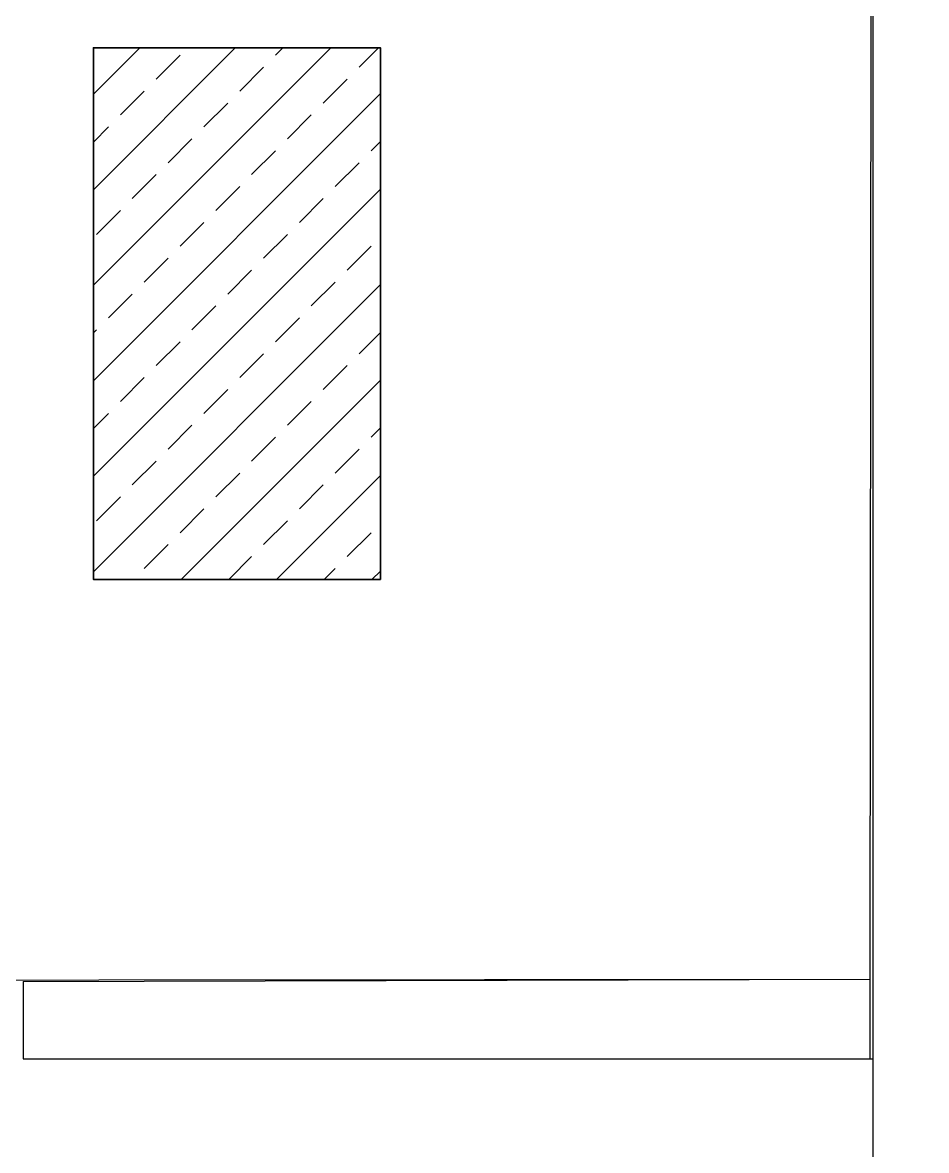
# Model space of a CAD drawing. Header units: millimetres. Extents: x -10496 to -5455, y -188 to 7293.
# Drawn here: x -6202.2 to -6032.2, y 5146.9 to 5359 of the extents above; entities that cross this region are included whole.
import ezdxf

# ---------------------------------------------------------------- set-up
doc = ezdxf.new("R2010")
doc.units = ezdxf.units.MM
for name, color, linetype, lineweight in [('00 KOLON TARARMA', 43, 'Continuous', 13), ('00 TEFRİŞ', 252, 'Continuous', 13), ('GJC_duvar', 10, 'Continuous', 30), ('GJC_kolon', 87, 'Continuous', 35), ('GJC_ölçüler', 253, 'Continuous', 5)]:
    doc.layers.add(name, color=color, linetype=linetype, lineweight=lineweight)
doc.layers.add('GJC ALAN', color=2, linetype='Continuous')

# ---------------------------------------------------------------- blocks, each defined once
blk = doc.blocks.new('rölöveteyit')
at = {"layer": '00 KOLON TARARMA'}
h = blk.add_hatch(dxfattribs=at)
h.set_pattern_fill('ANSI33', color=256, scale=2, angle=360, style=0)
h.set_pattern_definition([(45, (78636.961, -4444.581), (-8.980256, 8.980256), []), (45, (78645.941, -4444.581), (-8.980256, 8.980256), [6.35, -3.175])])
h.paths.add_polyline_path([(32967.04, -26475.68), (32913.04, -26475.68), (32913.04, -26375.68), (32967.04, -26375.68)])
at = {"layer": 'GJC_duvar'}
blk.add_lwpolyline([(33059.76, -26985.68), (33059.76, -25997.24)], dxfattribs=at)
at = {"layer": 'GJC_kolon'}
blk.add_lwpolyline([(32967.04, -26375.68), (32913.04, -26375.68), (32913.04, -26475.68), (32967.04, -26475.68), (32967.04, -26375.68)], dxfattribs=at)
blk = doc.blocks.new('new ytong')
at = {"layer": '00 TEFRİŞ', "color": 8}
blk.add_lwpolyline([(-17650.62, 5005.56), (-17650.62, 6012)], dxfattribs=at)
at = {"layer": 'GJC_duvar'}
blk.add_lwpolyline([(-17650.62, 4985.56), (-17650.62, 6012), (-17630.62, 6012), (-17630.62, 4985.56)], close=True, dxfattribs=at)
for points in [[(-17810.57, 5439.93), (-17651.22, 5440.36)], [(-17810.57, 5439.95), (-17810.57, 5425.37)], [(-17651.22, 5425.36), (-17651.22, 5440.36)]]:
    blk.add_lwpolyline(points, dxfattribs=at)
at = {"layer": 'GJC_duvar', "elevation": 46.43}
blk.add_lwpolyline([(-17810.57, 5425.37), (-17650.62, 5425.37)], dxfattribs=at)

msp = doc.modelspace()

# ---------------------------------------------------------------- linework, layer by layer
at = {"color": 2, "lineweight": 35}
msp.add_lwpolyline([(-6184.88, 5354.3), (-6134.88, 5354.3), (-6134.88, 5254.3), (-6188.88, 5254.3), (-6188.88, 5354.3)], dxfattribs=at)
at = {"layer": 'GJC_duvar'}
msp.add_lwpolyline([(-6042.17, 4744.3), (-6042.17, 5750.73)], dxfattribs=at)
at = {"layer": 'GJC_kolon'}
msp.add_lwpolyline([(-6134.88, 5354.3), (-6188.88, 5354.3), (-6188.88, 5254.3), (-6134.88, 5254.3), (-6134.88, 5354.3)], dxfattribs=at)

# ---------------------------------------------------------------- next in the draw order: block references
at = {"layer": 'GJC_ölçüler'}
msp.add_blockref('rölöveteyit', (-39101.92, 31729.97), dxfattribs=at)

# ---------------------------------------------------------------- next in the draw order: block references
at = {"layer": 'GJC_duvar', "color": 41, "true_color": 0xf4ee51}
msp.add_blockref('new ytong', (11608.46, -261.26), dxfattribs=at)

# ---------------------------------------------------------------- next in the draw order: linework, layer by layer
at = {"layer": 'GJC ALAN', "color": 40, "lineweight": 30, "true_color": 0xf8d731}
for points in [[(-6787.79, 5951.86), (-6787.85, 4969.39), (-6042.17, 4969.39), (-6042.17, 5732.73), (-6134.81, 5759.96), (-6139.09, 5745.4), (-6229.28, 5771.9), (-6225, 5786.46)], [(-6407.63, 5840.14), (-6405.53, 5178.79), (-6042.77, 5179.1), (-6042.17, 5732.73), (-6134.81, 5759.96), (-6139.09, 5745.4), (-6229.28, 5771.9), (-6225, 5786.46)]]:
    msp.add_lwpolyline(points, close=True, dxfattribs=at)

doc.saveas('drawing.dxf')
